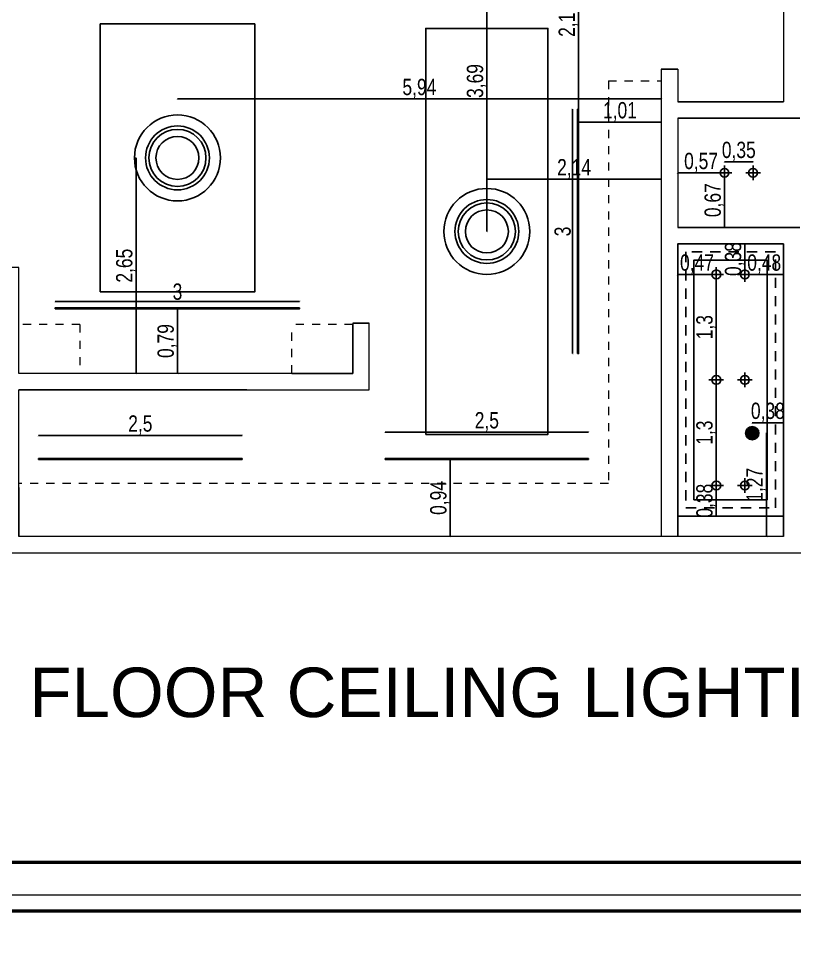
# Model space of a CAD drawing. Header units: inches. Extents: x -279 to 561, y -345 to 342.
# Drawn here: x -169 to -159.48, y -80.89 to -69.36 of the extents above; entities that cross this region are included whole.
import ezdxf

# ---------------------------------------------------------------- set-up
doc = ezdxf.new("R2010")
doc.units = ezdxf.units.IN
doc.header["$LTSCALE"] = 0.5
doc.header["$MEASUREMENT"] = 0
doc.linetypes.add('DASHED2', pattern=[0.375, 0.25, -0.125])
doc.linetypes.add('HIDDEN', pattern=[0.375, 0.25, -0.125])
for name, color, linetype in [('CADER', 7, 'Continuous'), ('ceiling', 4, 'Continuous'), ('CEILING FIXTURES LEGENDS$0$E-LTG', 1, 'Continuous'), ('PDF_A-WALL', 7, 'Continuous'), ('S-DIM', 7, 'Continuous'), ('WAL', 7, 'Continuous'), ('WallHatch-ALCHEMY', 7, 'Continuous')]:
    doc.layers.add(name, color=color, linetype=linetype)
doc.layers.add('es.writing', color=144, linetype='Continuous', lineweight=9)
doc.layers.add('G-ANNO-HLIN', color=5, linetype='Continuous', lineweight=50)
doc.styles.add('ROM', font='AGENCYR.TTF', dxfattribs={"width": 0.8})
doc.styles.get("Standard").update_dxf_attribs({"font": 'arial.ttf'})
doc.dimstyles.new('Copy(9) of ISO-25', dxfattribs={"dimtxt": 0.2, "dimasz": 0.02, "dimexe": 0.05, "dimexo": 0.05, "dimgap": 0.02, "dimtad": 1, "dimtxsty": 'ROM', "dimblk": 'ARCHTICK', "dimcen": 0.03, "dimse1": 1, "dimse2": 1, "dimclrd": 248, "dimclrt": 248, "dimadec": 0, "dimazin": 0, "dimtfac": 1, "dimtmove": 0, "dimatfit": 3, "dimldrblk": 'DOT', "dimfxl": 1, "dimarcsym": 0})
doc.dimstyles.get("Standard").update_dxf_attribs({"dimtxt": 0.18, "dimasz": 0.18, "dimexe": 0.18, "dimexo": 0.0625, "dimgap": 0.09, "dimtad": 0, "dimtih": 1, "dimtoh": 1, "dimzin": 0, "dimdsep": 46, "dimtxsty": 'Standard', "dimcen": 0.09, "dimadec": 0, "dimazin": 0, "dimtfac": 1, "dimtofl": 0, "dimtmove": 0, "dimatfit": 3, "dimfxl": 1, "dimtolj": 1, "dimtzin": 0, "dimarcsym": 0})

# ---------------------------------------------------------------- blocks, each defined once
blk = doc.blocks.new('l')
at = {"layer": 'CEILING FIXTURES LEGENDS$0$E-LTG'}
for p, q in [((54.452, -60.459), (54.452, -60.639)), ((54.362, -60.549), (54.542, -60.549))]:
    blk.add_line(p, q, dxfattribs=at)
blk.add_circle((54.452, -60.549), 0.0541, dxfattribs=at)
blk = doc.blocks.new('_ArchTick')
at = {"color": 0, "linetype": 'ByBlock', "const_width": 0.15}
blk.add_lwpolyline([(-0.5, -0.5), (0.5, 0.5)], dxfattribs=at)
blk = doc.blocks.new('*D72')
at = {"layer": 'Defpoints', "color": 0, "transparency": 16777216}
for p in [(-160.44, -72.499), (-160.44, -73.794), (-160.44, -73.794)]:
    blk.add_point(p, dxfattribs=at)
at = {"layer": 'WAL', "color": 248, "lineweight": -2, "transparency": 16777216}
blk.add_line((-160.44, -72.499), (-160.44, -73.794), dxfattribs=at)
at = {"layer": 'WAL', "color": 248, "lineweight": -2, "transparency": 16777216, "xscale": 0.02, "yscale": 0.02, "zscale": 0.02}
for p, rotation in [((-160.44, -72.499), 90), ((-160.44, -73.794), 270)]:
    blk.add_blockref('_ArchTick', p, dxfattribs=dict(at, rotation=rotation))
at = {"layer": 'WAL', "color": 248, "transparency": 16777216, "insert": (-160.567, -73.147), "char_height": 0.2, "attachment_point": 5, "rotation": 90, "style": 'ROM'}
blk.add_mtext('1,3', dxfattribs=at)
blk = doc.blocks.new('_DOT')
at = {"color": 0, "linetype": 'ByBlock'}
blk.add_line((-0.5, 0), (-1, 0), dxfattribs=at)
at = {"color": 0, "linetype": 'ByBlock', "const_width": 0.5}
blk.add_lwpolyline([(-0.25, 0, 1), (0.25, 0, 1)], format="xyb", close=True, dxfattribs=at)
blk = doc.blocks.new('*D243')
at = {"layer": 'Defpoints', "color": 0, "transparency": 16777216}
for p in [(-160.089, -72.5), (-159.614, -72.499), (-159.614, -72.5)]:
    blk.add_point(p, dxfattribs=at)
at = {"layer": 'WAL', "color": 248, "lineweight": -2, "transparency": 16777216}
blk.add_line((-160.089, -72.499), (-159.614, -72.499), dxfattribs=at)
at = {"layer": 'WAL', "color": 248, "lineweight": -2, "transparency": 16777216, "xscale": 0.02, "yscale": 0.02, "zscale": 0.02, "rotation": 180}
blk.add_blockref('_ArchTick', (-160.089, -72.499), dxfattribs=at)
at = {"layer": 'WAL', "color": 248, "lineweight": -2, "transparency": 16777216, "xscale": 0.02, "yscale": 0.02, "zscale": 0.02}
blk.add_blockref('_ArchTick', (-159.614, -72.499), dxfattribs=at)
at = {"layer": 'WAL', "color": 248, "transparency": 16777216, "insert": (-159.852, -72.372), "char_height": 0.2, "attachment_point": 5, "style": 'ROM'}
blk.add_mtext('0,48', dxfattribs=at)
blk = doc.blocks.new('*D244')
at = {"layer": 'Defpoints', "color": 0, "transparency": 16777216}
for p in [(-160.914, -72.499), (-160.914, -72.499), (-160.44, -72.499)]:
    blk.add_point(p, dxfattribs=at)
at = {"layer": 'WAL', "color": 248, "lineweight": -2, "transparency": 16777216}
blk.add_line((-160.44, -72.499), (-160.914, -72.499), dxfattribs=at)
at = {"layer": 'WAL', "color": 248, "lineweight": -2, "transparency": 16777216, "xscale": 0.02, "yscale": 0.02, "zscale": 0.02, "rotation": 180}
blk.add_blockref('_ArchTick', (-160.914, -72.499), dxfattribs=at)
at = {"layer": 'WAL', "color": 248, "lineweight": -2, "transparency": 16777216, "xscale": 0.02, "yscale": 0.02, "zscale": 0.02}
blk.add_blockref('_ArchTick', (-160.44, -72.499), dxfattribs=at)
at = {"layer": 'WAL', "color": 248, "transparency": 16777216, "insert": (-160.677, -72.372), "char_height": 0.2, "attachment_point": 5, "style": 'ROM'}
blk.add_mtext('0,47', dxfattribs=at)
blk = doc.blocks.new('*D73')
at = {"layer": 'Defpoints', "color": 0, "transparency": 16777216}
for p in [(-160.44, -73.794), (-160.44, -75.09), (-160.44, -75.09)]:
    blk.add_point(p, dxfattribs=at)
at = {"layer": 'WAL', "color": 248, "lineweight": -2, "transparency": 16777216}
blk.add_line((-160.44, -73.794), (-160.44, -75.09), dxfattribs=at)
at = {"layer": 'WAL', "color": 248, "lineweight": -2, "transparency": 16777216, "xscale": 0.02, "yscale": 0.02, "zscale": 0.02}
for p, rotation in [((-160.44, -73.794), 90), ((-160.44, -75.09), 270)]:
    blk.add_blockref('_ArchTick', p, dxfattribs=dict(at, rotation=rotation))
at = {"layer": 'WAL', "color": 248, "transparency": 16777216, "insert": (-160.567, -74.442), "char_height": 0.2, "attachment_point": 5, "rotation": 90, "style": 'ROM'}
blk.add_mtext('1,3', dxfattribs=at)
blk = doc.blocks.new('*D245')
at = {"layer": 'Defpoints', "color": 0, "transparency": 16777216}
for p in [(-160.089, -72.124), (-160.089, -72.124), (-160.089, -72.499)]:
    blk.add_point(p, dxfattribs=at)
at = {"layer": 'WAL', "color": 248, "lineweight": -2, "transparency": 16777216}
blk.add_line((-160.089, -72.499), (-160.089, -72.124), dxfattribs=at)
at = {"layer": 'WAL', "color": 248, "lineweight": -2, "transparency": 16777216, "xscale": 0.02, "yscale": 0.02, "zscale": 0.02}
for p, rotation in [((-160.089, -72.124), 90), ((-160.089, -72.499), 270)]:
    blk.add_blockref('_ArchTick', p, dxfattribs=dict(at, rotation=rotation))
at = {"layer": 'WAL', "color": 248, "transparency": 16777216, "insert": (-160.216, -72.311), "char_height": 0.2, "attachment_point": 5, "rotation": 90, "style": 'ROM'}
blk.add_mtext('0,38', dxfattribs=at)
blk = doc.blocks.new('*D74')
at = {"layer": 'Defpoints', "color": 0, "transparency": 16777216}
for p in [(-160.44, -75.09), (-160.44, -75.09), (-160.44, -75.465)]:
    blk.add_point(p, dxfattribs=at)
at = {"layer": 'WAL', "color": 248, "lineweight": -2, "transparency": 16777216}
blk.add_line((-160.44, -75.465), (-160.44, -75.09), dxfattribs=at)
at = {"layer": 'WAL', "color": 248, "lineweight": -2, "transparency": 16777216, "xscale": 0.02, "yscale": 0.02, "zscale": 0.02}
for p, rotation in [((-160.44, -75.09), 90), ((-160.44, -75.465), 270)]:
    blk.add_blockref('_ArchTick', p, dxfattribs=dict(at, rotation=rotation))
at = {"layer": 'WAL', "color": 248, "transparency": 16777216, "insert": (-160.567, -75.277), "char_height": 0.2, "attachment_point": 5, "rotation": 90, "style": 'ROM'}
blk.add_mtext('0,38', dxfattribs=at)
blk = doc.blocks.new('*D251')
at = {"layer": 'Defpoints', "color": 0, "transparency": 16777216}
for p in [(-167.055, -72.92), (-167.055, -73.714), (-167.055, -73.714)]:
    blk.add_point(p, dxfattribs=at)
at = {"layer": 'WAL', "color": 248, "lineweight": -2, "transparency": 16777216}
blk.add_line((-167.055, -72.92), (-167.055, -73.714), dxfattribs=at)
at = {"layer": 'WAL', "color": 248, "lineweight": -2, "transparency": 16777216, "xscale": 0.02, "yscale": 0.02, "zscale": 0.02}
for p, rotation in [((-167.055, -72.92), 90), ((-167.055, -73.714), 270)]:
    blk.add_blockref('_ArchTick', p, dxfattribs=dict(at, rotation=rotation))
at = {"layer": 'WAL', "color": 248, "transparency": 16777216, "insert": (-167.182, -73.317), "char_height": 0.2, "attachment_point": 5, "rotation": 90, "style": 'ROM'}
blk.add_mtext('0,79', dxfattribs=at)
blk = doc.blocks.new('*D75')
at = {"layer": 'Defpoints', "color": 0, "transparency": 16777216}
for p in [(-168.555, -72.632), (-165.555, -72.632), (-165.555, -72.832)]:
    blk.add_point(p, dxfattribs=at)
at = {"layer": 'WAL', "color": 248, "lineweight": -2, "transparency": 16777216}
blk.add_line((-168.555, -72.832), (-165.555, -72.832), dxfattribs=at)
at = {"layer": 'WAL', "color": 248, "lineweight": -2, "transparency": 16777216, "xscale": 0.02, "yscale": 0.02, "zscale": 0.02, "rotation": 180}
blk.add_blockref('_ArchTick', (-168.555, -72.832), dxfattribs=at)
at = {"layer": 'WAL', "color": 248, "lineweight": -2, "transparency": 16777216, "xscale": 0.02, "yscale": 0.02, "zscale": 0.02}
blk.add_blockref('_ArchTick', (-165.555, -72.832), dxfattribs=at)
at = {"layer": 'WAL', "color": 248, "transparency": 16777216, "insert": (-167.055, -72.712), "char_height": 0.2, "attachment_point": 5, "style": 'ROM'}
blk.add_mtext('3', dxfattribs=at)
blk = doc.blocks.new('*D255')
at = {"layer": 'Defpoints', "color": 0, "transparency": 16777216}
for p in [(-168.761, -74.476), (-168.761, -74.771), (-166.261, -74.758)]:
    blk.add_point(p, dxfattribs=at)
at = {"layer": 'WAL', "color": 248, "lineweight": -2, "transparency": 16777216}
blk.add_line((-166.261, -74.476), (-168.761, -74.476), dxfattribs=at)
at = {"layer": 'WAL', "color": 248, "lineweight": -2, "transparency": 16777216, "xscale": 0.02, "yscale": 0.02, "zscale": 0.02, "rotation": 180}
blk.add_blockref('_ArchTick', (-168.761, -74.476), dxfattribs=at)
at = {"layer": 'WAL', "color": 248, "lineweight": -2, "transparency": 16777216, "xscale": 0.02, "yscale": 0.02, "zscale": 0.02}
blk.add_blockref('_ArchTick', (-166.261, -74.476), dxfattribs=at)
at = {"layer": 'WAL', "color": 248, "transparency": 16777216, "insert": (-167.511, -74.348), "char_height": 0.2, "attachment_point": 5, "style": 'ROM'}
blk.add_mtext('2,5', dxfattribs=at)
blk = doc.blocks.new('*D79')
at = {"layer": 'Defpoints', "color": 0, "transparency": 16777216}
for p in [(-162.007, -74.435), (-162.007, -74.658), (-164.507, -74.743)]:
    blk.add_point(p, dxfattribs=at)
at = {"layer": 'WAL', "color": 248, "lineweight": -2, "transparency": 16777216}
blk.add_line((-164.507, -74.435), (-162.007, -74.435), dxfattribs=at)
at = {"layer": 'WAL', "color": 248, "lineweight": -2, "transparency": 16777216, "xscale": 0.02, "yscale": 0.02, "zscale": 0.02, "rotation": 180}
blk.add_blockref('_ArchTick', (-164.507, -74.435), dxfattribs=at)
at = {"layer": 'WAL', "color": 248, "lineweight": -2, "transparency": 16777216, "xscale": 0.02, "yscale": 0.02, "zscale": 0.02}
blk.add_blockref('_ArchTick', (-162.007, -74.435), dxfattribs=at)
at = {"layer": 'WAL', "color": 248, "transparency": 16777216, "insert": (-163.257, -74.308), "char_height": 0.2, "attachment_point": 5, "style": 'ROM'}
blk.add_mtext('2,5', dxfattribs=at)
blk = doc.blocks.new('*D80')
at = {"layer": 'Defpoints', "color": 0, "transparency": 16777216}
for p in [(-162.571, -70.472), (-162.206, -70.472), (-162.583, -73.472)]:
    blk.add_point(p, dxfattribs=at)
at = {"layer": 'WAL', "color": 248, "lineweight": -2, "transparency": 16777216}
blk.add_line((-162.206, -73.472), (-162.206, -70.472), dxfattribs=at)
at = {"layer": 'WAL', "color": 248, "lineweight": -2, "transparency": 16777216, "xscale": 0.02, "yscale": 0.02, "zscale": 0.02}
for p, rotation in [((-162.206, -70.472), 90), ((-162.206, -73.472), 270)]:
    blk.add_blockref('_ArchTick', p, dxfattribs=dict(at, rotation=rotation))
at = {"layer": 'WAL', "color": 248, "transparency": 16777216, "insert": (-162.326, -71.972), "char_height": 0.2, "attachment_point": 5, "rotation": 90, "style": 'ROM'}
blk.add_mtext('3', dxfattribs=at)
blk = doc.blocks.new('*D257')
at = {"layer": 'Defpoints', "color": 0, "transparency": 16777216}
for p in [(-163.763, -74.771), (-163.763, -75.715), (-163.707, -75.715)]:
    blk.add_point(p, dxfattribs=at)
at = {"layer": 'WAL', "color": 248, "lineweight": -2, "transparency": 16777216}
blk.add_line((-163.707, -74.771), (-163.707, -75.715), dxfattribs=at)
at = {"layer": 'WAL', "color": 248, "lineweight": -2, "transparency": 16777216, "xscale": 0.02, "yscale": 0.02, "zscale": 0.02}
for p, rotation in [((-163.707, -74.771), 90), ((-163.707, -75.715), 270)]:
    blk.add_blockref('_ArchTick', p, dxfattribs=dict(at, rotation=rotation))
at = {"layer": 'WAL', "color": 248, "transparency": 16777216, "insert": (-163.834, -75.243), "char_height": 0.2, "attachment_point": 5, "rotation": 90, "style": 'ROM'}
blk.add_mtext('0,94', dxfattribs=at)
blk = doc.blocks.new('*D259')
at = {"layer": 'Defpoints', "color": 0, "transparency": 16777216}
for p in [(-167.055, -71.069), (-167.563, -73.714), (-166.953, -73.714)]:
    blk.add_point(p, dxfattribs=at)
at = {"layer": 'WAL', "color": 248, "lineweight": -2, "transparency": 16777216}
blk.add_line((-167.563, -71.069), (-167.563, -73.714), dxfattribs=at)
at = {"layer": 'WAL', "color": 248, "lineweight": -2, "transparency": 16777216, "xscale": 0.02, "yscale": 0.02, "zscale": 0.02}
for p, rotation in [((-167.563, -71.069), 90), ((-167.563, -73.714), 270)]:
    blk.add_blockref('_ArchTick', p, dxfattribs=dict(at, rotation=rotation))
at = {"layer": 'WAL', "color": 248, "transparency": 16777216, "insert": (-167.69, -72.392), "char_height": 0.2, "attachment_point": 5, "rotation": 90, "style": 'ROM'}
blk.add_mtext('2,65', dxfattribs=at)
blk = doc.blocks.new('*D260')
at = {"layer": 'Defpoints', "color": 0, "transparency": 16777216}
for p in [(-161.115, -70.344), (-167.055, -71.069), (-161.115, -71.069)]:
    blk.add_point(p, dxfattribs=at)
at = {"layer": 'WAL', "color": 248, "lineweight": -2, "transparency": 16777216}
blk.add_line((-167.055, -70.344), (-161.115, -70.344), dxfattribs=at)
at = {"layer": 'WAL', "color": 248, "lineweight": -2, "transparency": 16777216, "xscale": 0.02, "yscale": 0.02, "zscale": 0.02, "rotation": 180}
blk.add_blockref('_ArchTick', (-167.055, -70.344), dxfattribs=at)
at = {"layer": 'WAL', "color": 248, "lineweight": -2, "transparency": 16777216, "xscale": 0.02, "yscale": 0.02, "zscale": 0.02}
blk.add_blockref('_ArchTick', (-161.115, -70.344), dxfattribs=at)
at = {"layer": 'WAL', "color": 248, "transparency": 16777216, "insert": (-164.085, -70.217), "char_height": 0.2, "attachment_point": 5, "style": 'ROM'}
blk.add_mtext('5,94', dxfattribs=at)
blk = doc.blocks.new('*D261')
at = {"layer": 'Defpoints', "color": 0, "transparency": 16777216}
for p in [(-162.13, -70.629), (-161.115, -70.629), (-161.115, -70.629)]:
    blk.add_point(p, dxfattribs=at)
at = {"layer": 'WAL', "color": 248, "lineweight": -2, "transparency": 16777216}
blk.add_line((-162.13, -70.629), (-161.115, -70.629), dxfattribs=at)
at = {"layer": 'WAL', "color": 248, "lineweight": -2, "transparency": 16777216, "xscale": 0.02, "yscale": 0.02, "zscale": 0.02, "rotation": 180}
blk.add_blockref('_ArchTick', (-162.13, -70.629), dxfattribs=at)
at = {"layer": 'WAL', "color": 248, "lineweight": -2, "transparency": 16777216, "xscale": 0.02, "yscale": 0.02, "zscale": 0.02}
blk.add_blockref('_ArchTick', (-161.115, -70.629), dxfattribs=at)
at = {"layer": 'WAL', "color": 248, "transparency": 16777216, "insert": (-161.623, -70.502), "char_height": 0.2, "attachment_point": 5, "style": 'ROM'}
blk.add_mtext('1,01', dxfattribs=at)
blk = doc.blocks.new('*D262')
at = {"layer": 'Defpoints', "color": 0, "transparency": 16777216}
for p in [(-162.13, -68.278), (-162.13, -68.278), (-162.13, -70.472)]:
    blk.add_point(p, dxfattribs=at)
at = {"layer": 'WAL', "color": 248, "lineweight": -2, "transparency": 16777216}
blk.add_line((-162.13, -70.472), (-162.13, -68.278), dxfattribs=at)
at = {"layer": 'WAL', "color": 248, "lineweight": -2, "transparency": 16777216, "xscale": 0.02, "yscale": 0.02, "zscale": 0.02}
for p, rotation in [((-162.13, -68.278), 90), ((-162.13, -70.472), 270)]:
    blk.add_blockref('_ArchTick', p, dxfattribs=dict(at, rotation=rotation))
at = {"layer": 'WAL', "color": 248, "transparency": 16777216, "insert": (-162.257, -69.375), "char_height": 0.2, "attachment_point": 5, "rotation": 90, "style": 'ROM'}
blk.add_mtext('2,19', dxfattribs=at)
blk = doc.blocks.new('*D263')
at = {"layer": 'Defpoints', "color": 0, "transparency": 16777216}
for p in [(-163.257, -68.278), (-163.257, -68.278), (-163.257, -71.972)]:
    blk.add_point(p, dxfattribs=at)
at = {"layer": 'WAL', "color": 248, "lineweight": -2, "transparency": 16777216}
blk.add_line((-163.257, -71.972), (-163.257, -68.278), dxfattribs=at)
at = {"layer": 'WAL', "color": 248, "lineweight": -2, "transparency": 16777216, "xscale": 0.02, "yscale": 0.02, "zscale": 0.02}
for p, rotation in [((-163.257, -68.278), 90), ((-163.257, -71.972), 270)]:
    blk.add_blockref('_ArchTick', p, dxfattribs=dict(at, rotation=rotation))
at = {"layer": 'WAL', "color": 248, "transparency": 16777216, "insert": (-163.384, -70.125), "char_height": 0.2, "attachment_point": 5, "rotation": 90, "style": 'ROM'}
blk.add_mtext('3,69', dxfattribs=at)
blk = doc.blocks.new('*D264')
at = {"layer": 'Defpoints', "color": 0, "transparency": 16777216}
for p in [(-161.115, -71.329), (-163.257, -71.972), (-161.115, -71.972)]:
    blk.add_point(p, dxfattribs=at)
at = {"layer": 'WAL', "color": 248, "lineweight": -2, "transparency": 16777216}
blk.add_line((-163.257, -71.329), (-161.115, -71.329), dxfattribs=at)
at = {"layer": 'WAL', "color": 248, "lineweight": -2, "transparency": 16777216, "xscale": 0.02, "yscale": 0.02, "zscale": 0.02, "rotation": 180}
blk.add_blockref('_ArchTick', (-163.257, -71.329), dxfattribs=at)
at = {"layer": 'WAL', "color": 248, "lineweight": -2, "transparency": 16777216, "xscale": 0.02, "yscale": 0.02, "zscale": 0.02}
blk.add_blockref('_ArchTick', (-161.115, -71.329), dxfattribs=at)
at = {"layer": 'WAL', "color": 248, "transparency": 16777216, "insert": (-162.186, -71.202), "char_height": 0.2, "attachment_point": 5, "style": 'ROM'}
blk.add_mtext('2,14', dxfattribs=at)
blk = doc.blocks.new('*D82')
at = {"layer": 'Defpoints', "color": 0, "transparency": 16777216}
for p in [(-159.825, -74.448), (-159.825, -75.715), (-159.825, -75.715)]:
    blk.add_point(p, dxfattribs=at)
at = {"layer": 'WAL', "color": 248, "lineweight": -2, "transparency": 16777216}
blk.add_line((-159.825, -74.448), (-159.825, -75.715), dxfattribs=at)
at = {"layer": 'WAL', "color": 248, "lineweight": -2, "transparency": 16777216, "xscale": 0.02, "yscale": 0.02, "zscale": 0.02}
for p, rotation in [((-159.825, -74.448), 90), ((-159.825, -75.715), 270)]:
    blk.add_blockref('_ArchTick', p, dxfattribs=dict(at, rotation=rotation))
at = {"layer": 'WAL', "color": 248, "transparency": 16777216, "insert": (-159.952, -75.082), "char_height": 0.2, "attachment_point": 5, "rotation": 90, "style": 'ROM'}
blk.add_mtext('1,27', dxfattribs=at)
blk = doc.blocks.new('*D83')
at = {"layer": 'Defpoints', "color": 0, "transparency": 16777216}
for p in [(-159.999, -74.319), (-159.615, -74.319), (-159.615, -74.319)]:
    blk.add_point(p, dxfattribs=at)
at = {"layer": 'WAL', "color": 248, "lineweight": -2, "transparency": 16777216}
blk.add_line((-159.999, -74.319), (-159.615, -74.319), dxfattribs=at)
at = {"layer": 'WAL', "color": 248, "lineweight": -2, "transparency": 16777216, "xscale": 0.02, "yscale": 0.02, "zscale": 0.02, "rotation": 180}
blk.add_blockref('_ArchTick', (-159.999, -74.319), dxfattribs=at)
at = {"layer": 'WAL', "color": 248, "lineweight": -2, "transparency": 16777216, "xscale": 0.02, "yscale": 0.02, "zscale": 0.02}
blk.add_blockref('_ArchTick', (-159.615, -74.319), dxfattribs=at)
at = {"layer": 'WAL', "color": 248, "transparency": 16777216, "insert": (-159.807, -74.192), "char_height": 0.2, "attachment_point": 5, "style": 'ROM'}
blk.add_mtext('0,38', dxfattribs=at)
blk = doc.blocks.new('*D265')
at = {"layer": 'Defpoints', "color": 0, "transparency": 16777216}
for p in [(-160.914, -71.252), (-160.914, -71.252), (-160.339, -71.252)]:
    blk.add_point(p, dxfattribs=at)
at = {"layer": 'WAL', "color": 248, "lineweight": -2, "transparency": 16777216}
blk.add_line((-160.339, -71.252), (-160.914, -71.252), dxfattribs=at)
at = {"layer": 'WAL', "color": 248, "lineweight": -2, "transparency": 16777216, "xscale": 0.02, "yscale": 0.02, "zscale": 0.02, "rotation": 180}
blk.add_blockref('_ArchTick', (-160.914, -71.252), dxfattribs=at)
at = {"layer": 'WAL', "color": 248, "lineweight": -2, "transparency": 16777216, "xscale": 0.02, "yscale": 0.02, "zscale": 0.02}
blk.add_blockref('_ArchTick', (-160.339, -71.252), dxfattribs=at)
at = {"layer": 'WAL', "color": 248, "transparency": 16777216, "insert": (-160.627, -71.125), "char_height": 0.2, "attachment_point": 5, "style": 'ROM'}
blk.add_mtext('0,57', dxfattribs=at)
blk = doc.blocks.new('*D266')
at = {"layer": 'Defpoints', "color": 0, "transparency": 16777216}
for p in [(-160.339, -71.252), (-160.339, -71.924), (-160.339, -71.924)]:
    blk.add_point(p, dxfattribs=at)
at = {"layer": 'WAL', "color": 248, "lineweight": -2, "transparency": 16777216}
blk.add_line((-160.339, -71.252), (-160.339, -71.924), dxfattribs=at)
at = {"layer": 'WAL', "color": 248, "lineweight": -2, "transparency": 16777216, "xscale": 0.02, "yscale": 0.02, "zscale": 0.02}
for p, rotation in [((-160.339, -71.252), 90), ((-160.339, -71.924), 270)]:
    blk.add_blockref('_ArchTick', p, dxfattribs=dict(at, rotation=rotation))
at = {"layer": 'WAL', "color": 248, "transparency": 16777216, "insert": (-160.466, -71.588), "char_height": 0.2, "attachment_point": 5, "rotation": 90, "style": 'ROM'}
blk.add_mtext('0,67', dxfattribs=at)
blk = doc.blocks.new('*D267')
at = {"layer": 'Defpoints', "color": 0, "transparency": 16777216}
for p in [(-159.989, -71.116), (-160.339, -71.252), (-159.989, -71.252)]:
    blk.add_point(p, dxfattribs=at)
at = {"layer": 'WAL', "color": 248, "lineweight": -2, "transparency": 16777216}
blk.add_line((-160.339, -71.116), (-159.989, -71.116), dxfattribs=at)
at = {"layer": 'WAL', "color": 248, "lineweight": -2, "transparency": 16777216, "xscale": 0.02, "yscale": 0.02, "zscale": 0.02, "rotation": 180}
blk.add_blockref('_ArchTick', (-160.339, -71.116), dxfattribs=at)
at = {"layer": 'WAL', "color": 248, "lineweight": -2, "transparency": 16777216, "xscale": 0.02, "yscale": 0.02, "zscale": 0.02}
blk.add_blockref('_ArchTick', (-159.989, -71.116), dxfattribs=at)
at = {"layer": 'WAL', "color": 248, "transparency": 16777216, "insert": (-160.164, -70.989), "char_height": 0.2, "attachment_point": 5, "style": 'ROM'}
blk.add_mtext('0,35', dxfattribs=at)
blk = doc.blocks.new('*D1071')
at = {"color": 0, "linetype": 'ByBlock', "lineweight": -2, "transparency": 16777216}
for p, q in [((558.652, 342.279), (558.652, 342.473)), ((560.652, 342.279), (560.652, 342.473)), ((558.832, 342.293), (559.172, 342.293)), ((560.472, 342.293), (560.132, 342.293))]:
    blk.add_line(p, q, dxfattribs=at)
at = {"color": 0, "linetype": 'ByBlock', "transparency": 16777216}
for points in [[(558.832, 342.323), (558.832, 342.263), (558.652, 342.293)], [(560.472, 342.323), (560.472, 342.263), (560.652, 342.293)]]:
    blk.add_solid(points, dxfattribs=at)
at = {"layer": 'Defpoints', "color": 0, "linetype": 'ByBlock', "transparency": 16777216}
for p in [(560.652, 342.293), (558.652, 342.216), (560.652, 342.216)]:
    blk.add_point(p, dxfattribs=at)
at = {"layer": 'Defpoints', "color": 0, "ltscale": 0.5, "transparency": 16777216}
for p in [(-209.5, -305.36), (-209.5, -305.81), (-209.5, -305.81)]:
    blk.add_point(p, dxfattribs=at)
at = {"layer": 'S-DIM', "color": 0, "lineweight": -2, "ltscale": 0.5, "transparency": 16777216}
for p, q in [((-209.5, -305.18), (-209.5, -305)), ((-209.563, -305.36), (-209.68, -305.36)), ((-209.563, -305.81), (-209.68, -305.81)), ((-209.5, -305.99), (-209.5, -306.17))]:
    blk.add_line(p, q, dxfattribs=at)
at = {"layer": 'S-DIM', "color": 0, "ltscale": 0.5, "transparency": 16777216}
for points in [[(-209.53, -305.18), (-209.47, -305.18), (-209.5, -305.36)], [(-209.53, -305.99), (-209.47, -305.99), (-209.5, -305.81)]]:
    blk.add_solid(points, dxfattribs=at)
at = {"color": 0, "linetype": 'ByBlock', "transparency": 16777216, "insert": (559.652, 342.293), "char_height": 0.18, "attachment_point": 5}
blk.add_mtext('\\A1;2.0000', dxfattribs=at)
at = {"layer": 'S-DIM', "color": 0, "ltscale": 0.5, "transparency": 16777216, "insert": (-209.5, -305.585), "char_height": 0.18, "attachment_point": 5}
blk.add_mtext('\\A1;0.45', dxfattribs=at)

msp = doc.modelspace()

# ---------------------------------------------------------------- hatches: boundary and pattern name
at = {"layer": 'WallHatch-ALCHEMY', "transparency": 33554687}
h = msp.add_hatch(color=1, dxfattribs=at)
h.dxf.hatch_style = 1
h.paths.add_polyline_path([(-159.945, -74.448, 1), (-160.053, -74.448, 1)])

# ---------------------------------------------------------------- linework, layer by layer
for p, q in [((-160.914, -69.98), (-161.115, -69.98)), ((-160.747, -70.38), (-160.914, -70.38)), ((-159.614, -70.38), (-160.747, -70.38)), ((-162.142, -73.472), (-162.142, -70.472)), ((-160.696, -70.58), (-160.914, -70.58)), ((-159.414, -70.58), (-160.696, -70.58)), ((-160.747, -71.924), (-160.914, -71.924)), ((-159.414, -71.924), (-160.747, -71.924)), ((-160.696, -72.124), (-160.914, -72.124)), ((-159.614, -72.124), (-160.696, -72.124)), ((-165.555, -72.908), (-168.555, -72.908)), ((-164.903, -73.098), (-164.703, -73.098)), ((-164.903, -73.714), (-164.903, -73.114)), ((-164.903, -73.714), (-165.653, -73.714)), ((-169.003, -73.914), (-166.203, -73.914)), ((-168.761, -74.758), (-166.261, -74.758)), ((-168.761, -74.758), (-168.761, -74.771)), ((-166.261, -74.758), (-166.261, -74.771)), ((-164.507, -74.758), (-162.007, -74.758)), ((-164.507, -74.758), (-164.507, -74.771)), ((-162.007, -74.758), (-162.007, -74.771)), ((-160.914, -75.715), (-160.914, -74.815)), ((-169.003, -75.715), (-169.003, -75.115)), ((-159.615, -75.465), (-160.914, -75.465)), ((-159.615, -75.715), (-159.615, -75.465))]:
    msp.add_line(p, q)
for points in [[(-162.142, -73.472), (-162.142, -70.472), (-162.13, -70.472), (-162.13, -73.472)], [(-159.615, -72.124), (-160.914, -72.124), (-160.914, -75.465), (-159.615, -75.465)]]:
    msp.add_lwpolyline(points, close=True)
for points in [[(-168.761, -74.758), (-166.261, -74.758)], [(-166.261, -74.771), (-168.761, -74.771)], [(-164.507, -74.758), (-162.007, -74.758)], [(-162.007, -74.771), (-164.507, -74.771)]]:
    msp.add_lwpolyline(points)
at = {"layer": 'CADER', "lineweight": 18}
for points in [[(-177.623, -63.218), (-151.921, -63.218), (-151.921, -80.317), (-177.623, -80.317)], [(-177.428, -63.414), (-152.116, -63.414), (-152.116, -80.121), (-177.428, -80.121)]]:
    msp.add_lwpolyline(points, close=True, dxfattribs=at)
at = {"layer": 'ceiling'}
for points in [[(-168.003, -72.714), (-168.003, -69.424), (-166.106, -69.424), (-166.106, -72.714)], [(-164.007, -74.464), (-164.007, -69.48), (-162.507, -69.48), (-162.507, -74.464)], [(-159.815, -72.324), (-160.714, -72.324), (-160.714, -75.265), (-159.815, -75.265)]]:
    msp.add_lwpolyline(points, close=True, dxfattribs=at)
at = {"layer": 'ceiling', "linetype": 'DASHED2'}
msp.add_lwpolyline([(-159.715, -72.224), (-160.814, -72.224), (-160.814, -75.365), (-159.715, -75.365)], close=True, dxfattribs=at)
at = {"layer": 'CEILING FIXTURES LEGENDS$0$E-LTG'}
for p, q in [((-162.136, -70.472), (-162.136, -73.472)), ((-166.261, -74.765), (-168.761, -74.765)), ((-162.007, -74.765), (-164.507, -74.765))]:
    msp.add_line(p, q, dxfattribs=at)
msp.add_lwpolyline([(-165.555, -72.908), (-168.555, -72.908), (-168.555, -72.92), (-165.555, -72.92)], close=True, dxfattribs=at)
for centre, radius in [((-167.055, -71.069), 0.528), ((-167.055, -71.069), 0.392), ((-167.055, -71.069), 0.35), ((-167.055, -71.069), 0.264), ((-163.257, -71.972), 0.528), ((-163.257, -71.972), 0.392), ((-163.257, -71.972), 0.35), ((-163.257, -71.972), 0.264), ((-159.999, -74.448), 0.0819), ((-159.999, -74.448), 0.0711), ((-159.999, -74.448), 0.0711), ((-159.999, -74.448), 0.0711), ((-159.999, -74.448), 0.0541), ((-159.999, -74.448), 0.0541), ((-159.999, -74.448), 0.0541)]:
    msp.add_circle(centre, radius, dxfattribs=at)
at = {"layer": 'es.writing', "color": 18, "linetype": 'HIDDEN', "lineweight": 5, "ltscale": 0.08, "true_color": 0x000000}
for p, q in [((-161.765, -70.125), (-161.765, -75.065)), ((-161.765, -70.125), (-161.115, -70.125)), ((-168.253, -73.114), (-169.003, -73.114)), ((-168.253, -73.114), (-168.253, -73.714)), ((-164.903, -73.114), (-165.653, -73.114)), ((-165.653, -73.714), (-165.653, -73.114)), ((-161.765, -75.065), (-169.003, -75.065))]:
    msp.add_line(p, q, dxfattribs=at)
at = {"layer": 'G-ANNO-HLIN', "color": 0}
for points in [[(-177.623, -63.218), (-151.921, -63.218), (-151.921, -80.317), (-177.623, -80.317)], [(-177.024, -63.818), (-152.52, -63.818), (-152.52, -79.718), (-177.024, -79.718)]]:
    msp.add_lwpolyline(points, close=True, dxfattribs=at)
at = {"layer": 'PDF_A-WALL', "lineweight": 9}
for p, q in [((-159.614, -68.512), (-159.614, -70.38)), ((-161.115, -69.98), (-161.115, -75.715)), ((-160.914, -69.98), (-160.914, -70.38)), ((-160.914, -70.58), (-160.914, -71.924)), ((-160.914, -72.124), (-160.914, -75.715)), ((-159.615, -72.124), (-159.615, -75.715)), ((-159.614, -72.124), (-159.614, -75.715)), ((-169.003, -72.414), (-170.614, -72.414)), ((-169.003, -73.714), (-169.003, -72.414)), ((-164.903, -73.714), (-169.003, -73.714)), ((-164.703, -73.914), (-164.703, -73.714)), ((-169.003, -73.914), (-167.367, -73.914)), ((-169.003, -75.715), (-169.003, -73.914)), ((-169.003, -75.715), (-169.003, -73.914)), ((-167.367, -73.914), (-164.703, -73.914)), ((-167.367, -75.715), (-169.003, -75.715)), ((-162.95, -75.715), (-169.003, -75.715)), ((-159.614, -75.715), (-167.367, -75.715)), ((-169.203, -75.915), (-154.062, -75.915))]:
    msp.add_line(p, q, dxfattribs=at)
for points in [[(-164.903, -73.098), (-164.903, -73.714)], [(-164.703, -73.714), (-164.703, -73.098)]]:
    msp.add_lwpolyline(points, dxfattribs=at)

# ---------------------------------------------------------------- block references
at = {"layer": 'ceiling', "xscale": -1, "rotation": 270}
for p in [(-99.79, -125.704), (-99.44, -125.704), (-99.891, -126.951), (-99.54, -126.951)]:
    msp.add_blockref('l', p, dxfattribs=at)
at = {"layer": 'ceiling', "rotation": 270}
for p in [(-99.891, -19.342), (-99.891, -19.342), (-99.54, -19.342), (-99.54, -19.342), (-99.891, -20.638), (-99.54, -20.638)]:
    msp.add_blockref('l', p, dxfattribs=at)

# ---------------------------------------------------------------- texts
msp.add_text(' GROUND FLOOR CEILING LIGHTING  PLAN', height=0.60725).set_placement((-173.114, -77.933))

# ---------------------------------------------------------------- dimensions: what is measured, and where the dimension line sits
at = {"layer": 'S-DIM', "ltscale": 0.5}
dim = msp.add_linear_dim(base=(-209.5, -305.81), p1=(-209.5, -305.36), p2=(-209.5, -305.81), angle=90, dimstyle='Standard', dxfattribs=at)
dim.commit()
dim.dimension.update_dxf_attribs({"geometry": '*D1071', "text_midpoint": (-209.5, -305.585)})
at = {"layer": 'WAL'}
for base, p1, p2, picture, middle in [((-163.257, -68.278), (-163.257, -71.972), (-163.257, -68.278), '*D263', (-163.384, -70.125)), ((-162.13, -68.278), (-162.13, -70.472), (-162.13, -68.278), '*D262', (-162.257, -69.375)), ((-162.206, -70.472), (-162.583, -73.472), (-162.571, -70.472), '*D80', (-162.326, -71.972)), ((-167.563328969, -73.71426032), (-167.05455215, -71.06926032), (-166.952990574, -73.71426032), '*D259', (-167.690403538, -72.39176032)), ((-160.339, -71.924), (-160.339, -71.252), (-160.339, -71.924), '*D266', (-160.466, -71.588)), ((-160.0893, -72.1236), (-160.0893, -72.499), (-160.0893, -72.1236), '*D245', (-160.2164, -72.3113)), ((-160.4399, -73.7943), (-160.4397, -72.4987), (-160.4397, -73.7943), '*D72', (-160.567, -73.1465)), ((-167.055, -73.714), (-167.055, -72.92), (-167.055, -73.714), '*D251', (-167.182, -73.317)), ((-160.44, -75.09), (-160.44, -73.794), (-160.44, -75.09), '*D73', (-160.567, -74.442)), ((-159.825, -75.715), (-159.825, -74.448), (-159.825, -75.715), '*D82', (-159.952, -75.082)), ((-163.707, -75.715), (-163.763, -74.771), (-163.763, -75.715), '*D257', (-163.834, -75.243)), ((-160.4397, -75.0896), (-160.4397, -75.465), (-160.4397, -75.0896), '*D74', (-160.5668, -75.2773))]:
    dim = msp.add_linear_dim(base=base, p1=p1, p2=p2, angle=90, dimstyle='Copy(9) of ISO-25', dxfattribs=at)
    dim.commit()
    dim.dimension.update_dxf_attribs({"geometry": picture, "text_midpoint": middle})
for base, p1, p2, picture, middle in [((-161.115, -70.344), (-167.055, -71.069), (-161.115, -71.069), '*D260', (-164.085, -70.217)), ((-161.1154, -70.6291), (-162.1301, -70.6291), (-161.1154, -70.6291), '*D261', (-161.6227, -70.502)), ((-159.989, -71.116), (-160.339, -71.252), (-159.989, -71.252), '*D267', (-160.164, -70.989)), ((-160.91405, -71.25187), (-160.33915, -71.25176), (-160.91405, -71.25187), '*D265', (-160.6266, -71.12479)), ((-161.115, -71.329), (-163.257, -71.972), (-161.115, -71.972), '*D264', (-162.186, -71.202)), ((-160.914, -72.499), (-160.44, -72.499), (-160.914, -72.499), '*D244', (-160.677, -72.372)), ((-159.6141, -72.4987), (-160.0893, -72.5), (-159.6141, -72.5), '*D243', (-159.8517, -72.3717)), ((-165.555, -72.832), (-168.555, -72.632), (-165.555, -72.632), '*D75', (-167.055, -72.712)), ((-159.615, -74.319), (-159.999, -74.319), (-159.615, -74.319), '*D83', (-159.807, -74.192)), ((-168.761, -74.476), (-166.261, -74.758), (-168.761, -74.771), '*D255', (-167.511, -74.348)), ((-162.007, -74.435), (-164.507, -74.743), (-162.007, -74.658), '*D79', (-163.257, -74.308))]:
    dim = msp.add_linear_dim(base=base, p1=p1, p2=p2, dimstyle='Copy(9) of ISO-25', dxfattribs=at)
    dim.commit()
    dim.dimension.update_dxf_attribs({"geometry": picture, "text_midpoint": middle})

doc.saveas('drawing.dxf')
